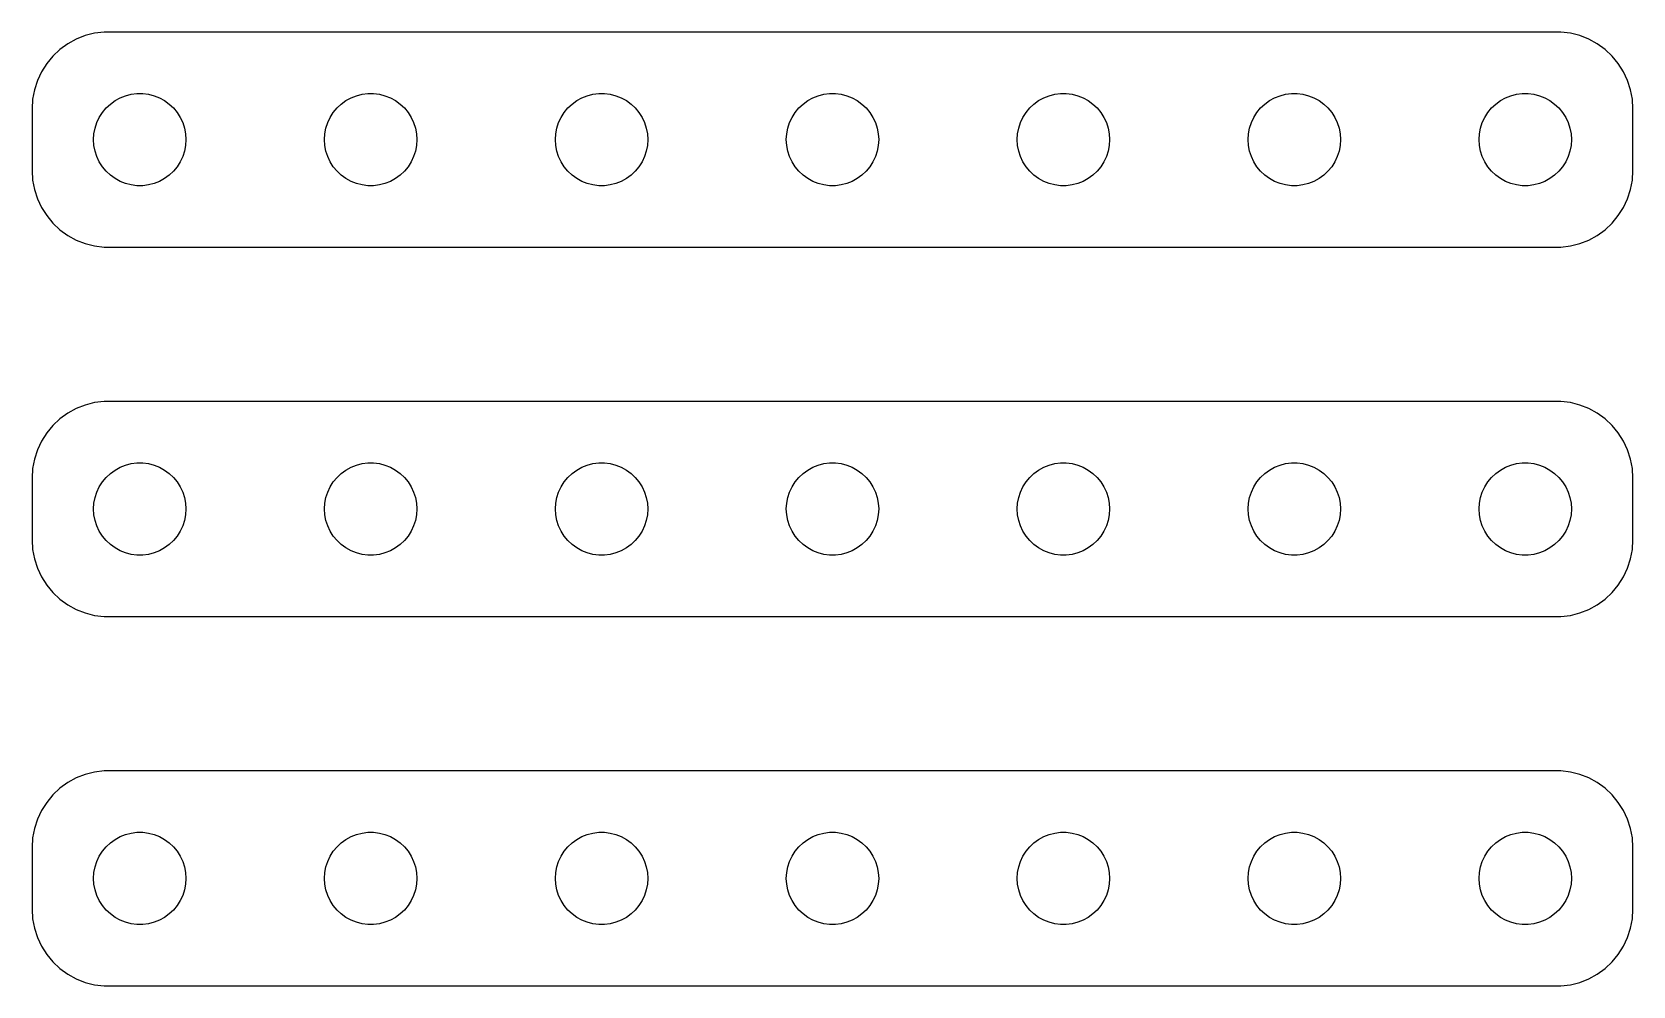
# Model space of a CAD drawing. Header units: metres. Extents: x -52 to 52, y 113 to 223.
# Drawn here: x -52 to 52, y 161 to 223 of the extents above; entities that cross this region are included whole.
import ezdxf

# ---------------------------------------------------------------- set-up
doc = ezdxf.new("R2010")
doc.units = ezdxf.units.M

msp = doc.modelspace()

# ---------------------------------------------------------------- linework, layer by layer
for p, q in [((-48.5451, 222.755), (-49.1289, 222.524)), ((-47.9369, 222.911), (-48.5451, 222.755)), ((-47.3139, 222.99), (-47.9369, 222.911)), ((47.3139, 222.99), (-47.3139, 222.99)), ((47.9369, 222.911), (47.3139, 222.99)), ((48.5451, 222.755), (47.9369, 222.911)), ((49.1289, 222.524), (48.5451, 222.755)), ((-50.1871, 221.853), (-50.6448, 221.423)), ((-49.6791, 222.222), (-50.1871, 221.853)), ((-49.1289, 222.524), (-49.6791, 222.222)), ((49.6791, 222.222), (49.1289, 222.524)), ((50.1871, 221.853), (49.6791, 222.222)), ((50.6448, 221.423), (50.1871, 221.853)), ((-51.0451, 220.939), (-51.3815, 220.409)), ((-50.6448, 221.423), (-51.0451, 220.939)), ((51.0451, 220.939), (50.6448, 221.423)), ((51.3815, 220.409), (51.0451, 220.939)), ((-51.6489, 219.841), (-51.8429, 219.243)), ((-51.3815, 220.409), (-51.6489, 219.841)), ((51.6489, 219.841), (51.3815, 220.409)), ((51.8429, 219.243), (51.6489, 219.841)), ((-51.9606, 218.627), (-52, 218)), ((-51.8429, 219.243), (-51.9606, 218.627)), ((-46.9123, 218.312), (-46.6075, 218.533)), ((-46.6075, 218.533), (-46.2773, 218.714)), ((-46.2773, 218.714), (-45.927, 218.853)), ((-45.927, 218.853), (-45.5621, 218.947)), ((-45.5621, 218.947), (-45.1884, 218.994)), ((-45.1884, 218.994), (-44.8116, 218.994)), ((-44.8116, 218.994), (-44.4379, 218.947)), ((-44.4379, 218.947), (-44.0729, 218.853)), ((-44.0729, 218.853), (-43.7227, 218.714)), ((-43.7227, 218.714), (-43.3925, 218.533)), ((-43.3925, 218.533), (-43.0877, 218.312)), ((-31.9123, 218.312), (-31.6075, 218.533)), ((-31.6075, 218.533), (-31.2773, 218.714)), ((-31.2773, 218.714), (-30.927, 218.853)), ((-30.927, 218.853), (-30.5621, 218.947)), ((-30.5621, 218.947), (-30.1884, 218.994)), ((-30.1884, 218.994), (-29.8116, 218.994)), ((-29.8116, 218.994), (-29.4379, 218.947)), ((-29.4379, 218.947), (-29.0729, 218.853)), ((-29.0729, 218.853), (-28.7227, 218.714)), ((-28.7227, 218.714), (-28.3925, 218.533)), ((-28.3925, 218.533), (-28.0877, 218.312)), ((-16.9123, 218.312), (-16.6075, 218.533)), ((-16.6075, 218.533), (-16.2773, 218.714)), ((-16.2773, 218.714), (-15.927, 218.853)), ((-15.927, 218.853), (-15.5621, 218.947)), ((-15.5621, 218.947), (-15.1884, 218.994)), ((-15.1884, 218.994), (-14.8116, 218.994)), ((-14.8116, 218.994), (-14.4379, 218.947)), ((-14.4379, 218.947), (-14.0729, 218.853)), ((-14.0729, 218.853), (-13.7227, 218.714)), ((-13.7227, 218.714), (-13.3925, 218.533)), ((-13.3925, 218.533), (-13.0877, 218.312)), ((-1.91226, 218.312), (-1.60747, 218.533)), ((-1.60747, 218.533), (-1.27733, 218.714)), ((-1.27733, 218.714), (-0.92705, 218.853)), ((-0.92705, 218.853), (-0.56213, 218.947)), ((-0.56213, 218.947), (-0.18837, 218.994)), ((-0.18837, 218.994), (0.18837, 218.994)), ((0.18837, 218.994), (0.56213, 218.947)), ((0.56213, 218.947), (0.92705, 218.853)), ((0.92705, 218.853), (1.27733, 218.714)), ((1.27733, 218.714), (1.60747, 218.533)), ((1.60747, 218.533), (1.91226, 218.312)), ((13.0877, 218.312), (13.3925, 218.533)), ((13.3925, 218.533), (13.7227, 218.714)), ((13.7227, 218.714), (14.0729, 218.853)), ((14.0729, 218.853), (14.4379, 218.947)), ((14.4379, 218.947), (14.8116, 218.994)), ((14.8116, 218.994), (15.1884, 218.994)), ((15.1884, 218.994), (15.5621, 218.947)), ((15.5621, 218.947), (15.927, 218.853)), ((15.927, 218.853), (16.2773, 218.714)), ((16.2773, 218.714), (16.6075, 218.533)), ((16.6075, 218.533), (16.9123, 218.312)), ((28.0877, 218.312), (28.3925, 218.533)), ((28.3925, 218.533), (28.7227, 218.714)), ((28.7227, 218.714), (29.0729, 218.853)), ((29.0729, 218.853), (29.4379, 218.947)), ((29.4379, 218.947), (29.8116, 218.994)), ((29.8116, 218.994), (30.1884, 218.994)), ((30.1884, 218.994), (30.5621, 218.947)), ((30.5621, 218.947), (30.927, 218.853)), ((30.927, 218.853), (31.2773, 218.714)), ((31.2773, 218.714), (31.6075, 218.533)), ((31.6075, 218.533), (31.9123, 218.312)), ((43.0877, 218.312), (43.3925, 218.533)), ((43.3925, 218.533), (43.7227, 218.714)), ((43.7227, 218.714), (44.0729, 218.853)), ((44.0729, 218.853), (44.4379, 218.947)), ((44.4379, 218.947), (44.8116, 218.994)), ((44.8116, 218.994), (45.1884, 218.994)), ((45.1884, 218.994), (45.5621, 218.947)), ((45.5621, 218.947), (45.927, 218.853)), ((45.927, 218.853), (46.2773, 218.714)), ((46.2773, 218.714), (46.6075, 218.533)), ((46.6075, 218.533), (46.9123, 218.312)), ((51.9606, 218.627), (51.8429, 219.243)), ((52, 218), (51.9606, 218.627)), ((-52, 218), (-52, 214)), ((-47.7893, 217.104), (-47.6289, 217.445)), ((-47.6289, 217.445), (-47.427, 217.763)), ((-47.427, 217.763), (-47.1869, 218.054)), ((-47.1869, 218.054), (-46.9123, 218.312)), ((-43.0877, 218.312), (-42.8131, 218.054)), ((-42.8131, 218.054), (-42.5729, 217.763)), ((-42.5729, 217.763), (-42.3711, 217.445)), ((-42.3711, 217.445), (-42.2107, 217.104)), ((-32.7893, 217.104), (-32.6289, 217.445)), ((-32.6289, 217.445), (-32.427, 217.763)), ((-32.427, 217.763), (-32.1869, 218.054)), ((-32.1869, 218.054), (-31.9123, 218.312)), ((-28.0877, 218.312), (-27.8131, 218.054)), ((-27.8131, 218.054), (-27.5729, 217.763)), ((-27.5729, 217.763), (-27.3711, 217.445)), ((-27.3711, 217.445), (-27.2107, 217.104)), ((-17.7893, 217.104), (-17.6289, 217.445)), ((-17.6289, 217.445), (-17.427, 217.763)), ((-17.427, 217.763), (-17.1869, 218.054)), ((-17.1869, 218.054), (-16.9123, 218.312)), ((-13.0877, 218.312), (-12.8131, 218.054)), ((-12.8131, 218.054), (-12.5729, 217.763)), ((-12.5729, 217.763), (-12.3711, 217.445)), ((-12.3711, 217.445), (-12.2107, 217.104)), ((-2.78932, 217.104), (-2.62891, 217.445)), ((-2.62891, 217.445), (-2.42705, 217.763)), ((-2.42705, 217.763), (-2.1869, 218.054)), ((-2.1869, 218.054), (-1.91226, 218.312)), ((1.91226, 218.312), (2.1869, 218.054)), ((2.1869, 218.054), (2.42705, 217.763)), ((2.42705, 217.763), (2.62891, 217.445)), ((2.62891, 217.445), (2.78932, 217.104)), ((12.2107, 217.104), (12.3711, 217.445)), ((12.3711, 217.445), (12.5729, 217.763)), ((12.5729, 217.763), (12.8131, 218.054)), ((12.8131, 218.054), (13.0877, 218.312)), ((16.9123, 218.312), (17.1869, 218.054)), ((17.1869, 218.054), (17.427, 217.763)), ((17.427, 217.763), (17.6289, 217.445)), ((17.6289, 217.445), (17.7893, 217.104)), ((27.2107, 217.104), (27.3711, 217.445)), ((27.3711, 217.445), (27.5729, 217.763)), ((27.5729, 217.763), (27.8131, 218.054)), ((27.8131, 218.054), (28.0877, 218.312)), ((31.9123, 218.312), (32.1869, 218.054)), ((32.1869, 218.054), (32.427, 217.763)), ((32.427, 217.763), (32.6289, 217.445)), ((32.6289, 217.445), (32.7893, 217.104)), ((42.2107, 217.104), (42.3711, 217.445)), ((42.3711, 217.445), (42.5729, 217.763)), ((42.5729, 217.763), (42.8131, 218.054)), ((42.8131, 218.054), (43.0877, 218.312)), ((46.9123, 218.312), (47.1869, 218.054)), ((47.1869, 218.054), (47.427, 217.763)), ((47.427, 217.763), (47.6289, 217.445)), ((47.6289, 217.445), (47.7893, 217.104)), ((52, 214), (52, 218)), ((-48, 216), (-47.9763, 216.376)), ((-47.9763, 216.376), (-47.9057, 216.746)), ((-47.9057, 216.746), (-47.7893, 217.104)), ((-42.2107, 217.104), (-42.0942, 216.746)), ((-42.0942, 216.746), (-42.0237, 216.376)), ((-42.0237, 216.376), (-42, 216)), ((-33, 216), (-32.9763, 216.376)), ((-32.9763, 216.376), (-32.9057, 216.746)), ((-32.9057, 216.746), (-32.7893, 217.104)), ((-27.2107, 217.104), (-27.0942, 216.746)), ((-27.0942, 216.746), (-27.0237, 216.376)), ((-27.0237, 216.376), (-27, 216)), ((-18, 216), (-17.9763, 216.376)), ((-17.9763, 216.376), (-17.9057, 216.746)), ((-17.9057, 216.746), (-17.7893, 217.104)), ((-12.2107, 217.104), (-12.0942, 216.746)), ((-12.0942, 216.746), (-12.0237, 216.376)), ((-12.0237, 216.376), (-12, 216)), ((-3, 216), (-2.97633, 216.376)), ((-2.97633, 216.376), (-2.90575, 216.746)), ((-2.90575, 216.746), (-2.78932, 217.104)), ((2.78932, 217.104), (2.90575, 216.746)), ((2.90575, 216.746), (2.97633, 216.376)), ((2.97633, 216.376), (3, 216)), ((12, 216), (12.0237, 216.376)), ((12.0237, 216.376), (12.0942, 216.746)), ((12.0942, 216.746), (12.2107, 217.104)), ((17.7893, 217.104), (17.9057, 216.746)), ((17.9057, 216.746), (17.9763, 216.376)), ((17.9763, 216.376), (18, 216)), ((27, 216), (27.0237, 216.376)), ((27.0237, 216.376), (27.0942, 216.746)), ((27.0942, 216.746), (27.2107, 217.104)), ((32.7893, 217.104), (32.9057, 216.746)), ((32.9057, 216.746), (32.9763, 216.376)), ((32.9763, 216.376), (33, 216)), ((42, 216), (42.0237, 216.376)), ((42.0237, 216.376), (42.0942, 216.746)), ((42.0942, 216.746), (42.2107, 217.104)), ((47.7893, 217.104), (47.9057, 216.746)), ((47.9057, 216.746), (47.9763, 216.376)), ((47.9763, 216.376), (48, 216)), ((-47.9763, 215.624), (-48, 216)), ((-47.9057, 215.254), (-47.9763, 215.624)), ((-42.0237, 215.624), (-42.0942, 215.254)), ((-42, 216), (-42.0237, 215.624)), ((-32.9763, 215.624), (-33, 216)), ((-32.9057, 215.254), (-32.9763, 215.624)), ((-27.0237, 215.624), (-27.0942, 215.254)), ((-27, 216), (-27.0237, 215.624)), ((-17.9763, 215.624), (-18, 216)), ((-17.9057, 215.254), (-17.9763, 215.624)), ((-12.0237, 215.624), (-12.0942, 215.254)), ((-12, 216), (-12.0237, 215.624)), ((-2.97633, 215.624), (-3, 216)), ((-2.90575, 215.254), (-2.97633, 215.624)), ((2.97633, 215.624), (2.90575, 215.254)), ((3, 216), (2.97633, 215.624)), ((12.0237, 215.624), (12, 216)), ((12.0942, 215.254), (12.0237, 215.624)), ((17.9763, 215.624), (17.9057, 215.254)), ((18, 216), (17.9763, 215.624)), ((27.0237, 215.624), (27, 216)), ((27.0942, 215.254), (27.0237, 215.624)), ((32.9763, 215.624), (32.9057, 215.254)), ((33, 216), (32.9763, 215.624)), ((42.0237, 215.624), (42, 216)), ((42.0942, 215.254), (42.0237, 215.624)), ((47.9763, 215.624), (47.9057, 215.254)), ((48, 216), (47.9763, 215.624)), ((-47.7893, 214.896), (-47.9057, 215.254)), ((-47.6289, 214.555), (-47.7893, 214.896)), ((-47.427, 214.237), (-47.6289, 214.555)), ((-42.3711, 214.555), (-42.5729, 214.237)), ((-42.2107, 214.896), (-42.3711, 214.555)), ((-42.0942, 215.254), (-42.2107, 214.896)), ((-32.7893, 214.896), (-32.9057, 215.254)), ((-32.6289, 214.555), (-32.7893, 214.896)), ((-32.427, 214.237), (-32.6289, 214.555)), ((-27.3711, 214.555), (-27.5729, 214.237)), ((-27.2107, 214.896), (-27.3711, 214.555)), ((-27.0942, 215.254), (-27.2107, 214.896)), ((-17.7893, 214.896), (-17.9057, 215.254)), ((-17.6289, 214.555), (-17.7893, 214.896)), ((-17.427, 214.237), (-17.6289, 214.555)), ((-12.3711, 214.555), (-12.5729, 214.237)), ((-12.2107, 214.896), (-12.3711, 214.555)), ((-12.0942, 215.254), (-12.2107, 214.896)), ((-2.78932, 214.896), (-2.90575, 215.254)), ((-2.62891, 214.555), (-2.78932, 214.896)), ((-2.42705, 214.237), (-2.62891, 214.555)), ((2.62891, 214.555), (2.42705, 214.237)), ((2.78932, 214.896), (2.62891, 214.555)), ((2.90575, 215.254), (2.78932, 214.896)), ((12.2107, 214.896), (12.0942, 215.254)), ((12.3711, 214.555), (12.2107, 214.896)), ((12.5729, 214.237), (12.3711, 214.555)), ((17.6289, 214.555), (17.427, 214.237)), ((17.7893, 214.896), (17.6289, 214.555)), ((17.9057, 215.254), (17.7893, 214.896)), ((27.2107, 214.896), (27.0942, 215.254)), ((27.3711, 214.555), (27.2107, 214.896)), ((27.5729, 214.237), (27.3711, 214.555)), ((32.6289, 214.555), (32.427, 214.237)), ((32.7893, 214.896), (32.6289, 214.555)), ((32.9057, 215.254), (32.7893, 214.896)), ((42.2107, 214.896), (42.0942, 215.254)), ((42.3711, 214.555), (42.2107, 214.896)), ((42.5729, 214.237), (42.3711, 214.555)), ((47.6289, 214.555), (47.427, 214.237)), ((47.7893, 214.896), (47.6289, 214.555)), ((47.9057, 215.254), (47.7893, 214.896)), ((-52, 214), (-51.9606, 213.373)), ((-51.9606, 213.373), (-51.8429, 212.757)), ((-47.1869, 213.946), (-47.427, 214.237)), ((-46.9123, 213.688), (-47.1869, 213.946)), ((-46.6075, 213.467), (-46.9123, 213.688)), ((-46.2773, 213.286), (-46.6075, 213.467)), ((-45.927, 213.147), (-46.2773, 213.286)), ((-43.7227, 213.286), (-44.0729, 213.147)), ((-43.3925, 213.467), (-43.7227, 213.286)), ((-43.0877, 213.688), (-43.3925, 213.467)), ((-42.8131, 213.946), (-43.0877, 213.688)), ((-42.5729, 214.237), (-42.8131, 213.946)), ((-32.1869, 213.946), (-32.427, 214.237)), ((-31.9123, 213.688), (-32.1869, 213.946)), ((-31.6075, 213.467), (-31.9123, 213.688)), ((-31.2773, 213.286), (-31.6075, 213.467)), ((-30.927, 213.147), (-31.2773, 213.286)), ((-28.7227, 213.286), (-29.0729, 213.147)), ((-28.3925, 213.467), (-28.7227, 213.286)), ((-28.0877, 213.688), (-28.3925, 213.467)), ((-27.8131, 213.946), (-28.0877, 213.688)), ((-27.5729, 214.237), (-27.8131, 213.946)), ((-17.1869, 213.946), (-17.427, 214.237)), ((-16.9123, 213.688), (-17.1869, 213.946)), ((-16.6075, 213.467), (-16.9123, 213.688)), ((-16.2773, 213.286), (-16.6075, 213.467)), ((-15.927, 213.147), (-16.2773, 213.286)), ((-13.7227, 213.286), (-14.0729, 213.147)), ((-13.3925, 213.467), (-13.7227, 213.286)), ((-13.0877, 213.688), (-13.3925, 213.467)), ((-12.8131, 213.946), (-13.0877, 213.688)), ((-12.5729, 214.237), (-12.8131, 213.946)), ((-2.1869, 213.946), (-2.42705, 214.237)), ((-1.91226, 213.688), (-2.1869, 213.946)), ((-1.60747, 213.467), (-1.91226, 213.688)), ((-1.27733, 213.286), (-1.60747, 213.467)), ((-0.92705, 213.147), (-1.27733, 213.286)), ((1.27733, 213.286), (0.92705, 213.147)), ((1.60747, 213.467), (1.27733, 213.286)), ((1.91226, 213.688), (1.60747, 213.467)), ((2.1869, 213.946), (1.91226, 213.688)), ((2.42705, 214.237), (2.1869, 213.946)), ((12.8131, 213.946), (12.5729, 214.237)), ((13.0877, 213.688), (12.8131, 213.946)), ((13.3925, 213.467), (13.0877, 213.688)), ((13.7227, 213.286), (13.3925, 213.467)), ((14.0729, 213.147), (13.7227, 213.286)), ((16.2773, 213.286), (15.927, 213.147)), ((16.6075, 213.467), (16.2773, 213.286)), ((16.9123, 213.688), (16.6075, 213.467)), ((17.1869, 213.946), (16.9123, 213.688)), ((17.427, 214.237), (17.1869, 213.946)), ((27.8131, 213.946), (27.5729, 214.237)), ((28.0877, 213.688), (27.8131, 213.946)), ((28.3925, 213.467), (28.0877, 213.688)), ((28.7227, 213.286), (28.3925, 213.467)), ((29.0729, 213.147), (28.7227, 213.286)), ((31.2773, 213.286), (30.927, 213.147)), ((31.6075, 213.467), (31.2773, 213.286)), ((31.9123, 213.688), (31.6075, 213.467)), ((32.1869, 213.946), (31.9123, 213.688)), ((32.427, 214.237), (32.1869, 213.946)), ((42.8131, 213.946), (42.5729, 214.237)), ((43.0877, 213.688), (42.8131, 213.946)), ((43.3925, 213.467), (43.0877, 213.688)), ((43.7227, 213.286), (43.3925, 213.467)), ((44.0729, 213.147), (43.7227, 213.286)), ((46.2773, 213.286), (45.927, 213.147)), ((46.6075, 213.467), (46.2773, 213.286)), ((46.9123, 213.688), (46.6075, 213.467)), ((47.1869, 213.946), (46.9123, 213.688)), ((47.427, 214.237), (47.1869, 213.946)), ((51.8429, 212.757), (51.9606, 213.373)), ((51.9606, 213.373), (52, 214)), ((-51.8429, 212.757), (-51.6489, 212.159)), ((-45.5621, 213.053), (-45.927, 213.147)), ((-45.1884, 213.006), (-45.5621, 213.053)), ((-44.8116, 213.006), (-45.1884, 213.006)), ((-44.4379, 213.053), (-44.8116, 213.006)), ((-44.0729, 213.147), (-44.4379, 213.053)), ((-30.5621, 213.053), (-30.927, 213.147)), ((-30.1884, 213.006), (-30.5621, 213.053)), ((-29.8116, 213.006), (-30.1884, 213.006)), ((-29.4379, 213.053), (-29.8116, 213.006)), ((-29.0729, 213.147), (-29.4379, 213.053)), ((-15.5621, 213.053), (-15.927, 213.147)), ((-15.1884, 213.006), (-15.5621, 213.053)), ((-14.8116, 213.006), (-15.1884, 213.006)), ((-14.4379, 213.053), (-14.8116, 213.006)), ((-14.0729, 213.147), (-14.4379, 213.053)), ((-0.56213, 213.053), (-0.92705, 213.147)), ((-0.18837, 213.006), (-0.56213, 213.053)), ((0.18837, 213.006), (-0.18837, 213.006)), ((0.56213, 213.053), (0.18837, 213.006)), ((0.92705, 213.147), (0.56213, 213.053)), ((14.4379, 213.053), (14.0729, 213.147)), ((14.8116, 213.006), (14.4379, 213.053)), ((15.1884, 213.006), (14.8116, 213.006)), ((15.5621, 213.053), (15.1884, 213.006)), ((15.927, 213.147), (15.5621, 213.053)), ((29.4379, 213.053), (29.0729, 213.147)), ((29.8116, 213.006), (29.4379, 213.053)), ((30.1884, 213.006), (29.8116, 213.006)), ((30.5621, 213.053), (30.1884, 213.006)), ((30.927, 213.147), (30.5621, 213.053)), ((44.4379, 213.053), (44.0729, 213.147)), ((44.8116, 213.006), (44.4379, 213.053)), ((45.1884, 213.006), (44.8116, 213.006)), ((45.5621, 213.053), (45.1884, 213.006)), ((45.927, 213.147), (45.5621, 213.053)), ((51.6489, 212.159), (51.8429, 212.757)), ((-51.6489, 212.159), (-51.3815, 211.591)), ((-51.3815, 211.591), (-51.0451, 211.061)), ((51.0451, 211.061), (51.3815, 211.591)), ((51.3815, 211.591), (51.6489, 212.159)), ((-51.0451, 211.061), (-50.6448, 210.577)), ((-50.6448, 210.577), (-50.1871, 210.147)), ((-50.1871, 210.147), (-49.6791, 209.778)), ((49.6791, 209.778), (50.1871, 210.147)), ((50.1871, 210.147), (50.6448, 210.577)), ((50.6448, 210.577), (51.0451, 211.061)), ((-49.6791, 209.778), (-49.1289, 209.476)), ((-49.1289, 209.476), (-48.5451, 209.245)), ((-48.5451, 209.245), (-47.9369, 209.089)), ((-47.9369, 209.089), (-47.3139, 209.01)), ((47.3139, 209.01), (47.9369, 209.089)), ((47.9369, 209.089), (48.5451, 209.245)), ((48.5451, 209.245), (49.1289, 209.476)), ((49.1289, 209.476), (49.6791, 209.778)), ((-47.3139, 209.01), (47.3139, 209.01)), ((-48.5451, 198.755), (-49.1289, 198.524)), ((-47.9369, 198.911), (-48.5451, 198.755)), ((-47.3139, 198.99), (-47.9369, 198.911)), ((47.3139, 198.99), (-47.3139, 198.99)), ((47.9369, 198.911), (47.3139, 198.99)), ((48.5451, 198.755), (47.9369, 198.911)), ((49.1289, 198.524), (48.5451, 198.755)), ((-50.1871, 197.853), (-50.6448, 197.423)), ((-49.6791, 198.222), (-50.1871, 197.853)), ((-49.1289, 198.524), (-49.6791, 198.222)), ((49.6791, 198.222), (49.1289, 198.524)), ((50.1871, 197.853), (49.6791, 198.222)), ((50.6448, 197.423), (50.1871, 197.853)), ((-51.0451, 196.939), (-51.3815, 196.409)), ((-50.6448, 197.423), (-51.0451, 196.939)), ((51.0451, 196.939), (50.6448, 197.423)), ((51.3815, 196.409), (51.0451, 196.939)), ((-51.6489, 195.841), (-51.8429, 195.243)), ((-51.3815, 196.409), (-51.6489, 195.841)), ((51.6489, 195.841), (51.3815, 196.409)), ((51.8429, 195.243), (51.6489, 195.841)), ((-51.9606, 194.627), (-52, 194)), ((-51.8429, 195.243), (-51.9606, 194.627)), ((-46.9123, 194.312), (-46.6075, 194.533)), ((-46.6075, 194.533), (-46.2773, 194.714)), ((-46.2773, 194.714), (-45.927, 194.853)), ((-45.927, 194.853), (-45.5621, 194.947)), ((-45.5621, 194.947), (-45.1884, 194.994)), ((-45.1884, 194.994), (-44.8116, 194.994)), ((-44.8116, 194.994), (-44.4379, 194.947)), ((-44.4379, 194.947), (-44.0729, 194.853)), ((-44.0729, 194.853), (-43.7227, 194.714)), ((-43.7227, 194.714), (-43.3925, 194.533)), ((-43.3925, 194.533), (-43.0877, 194.312)), ((-31.9123, 194.312), (-31.6075, 194.533)), ((-31.6075, 194.533), (-31.2773, 194.714)), ((-31.2773, 194.714), (-30.927, 194.853)), ((-30.927, 194.853), (-30.5621, 194.947)), ((-30.5621, 194.947), (-30.1884, 194.994)), ((-30.1884, 194.994), (-29.8116, 194.994)), ((-29.8116, 194.994), (-29.4379, 194.947)), ((-29.4379, 194.947), (-29.0729, 194.853)), ((-29.0729, 194.853), (-28.7227, 194.714)), ((-28.7227, 194.714), (-28.3925, 194.533)), ((-28.3925, 194.533), (-28.0877, 194.312)), ((-16.9123, 194.312), (-16.6075, 194.533)), ((-16.6075, 194.533), (-16.2773, 194.714)), ((-16.2773, 194.714), (-15.927, 194.853)), ((-15.927, 194.853), (-15.5621, 194.947)), ((-15.5621, 194.947), (-15.1884, 194.994)), ((-15.1884, 194.994), (-14.8116, 194.994)), ((-14.8116, 194.994), (-14.4379, 194.947)), ((-14.4379, 194.947), (-14.0729, 194.853)), ((-14.0729, 194.853), (-13.7227, 194.714)), ((-13.7227, 194.714), (-13.3925, 194.533)), ((-13.3925, 194.533), (-13.0877, 194.312)), ((-1.91226, 194.312), (-1.60747, 194.533)), ((-1.60747, 194.533), (-1.27733, 194.714)), ((-1.27733, 194.714), (-0.92705, 194.853)), ((-0.92705, 194.853), (-0.56213, 194.947)), ((-0.56213, 194.947), (-0.18837, 194.994)), ((-0.18837, 194.994), (0.18837, 194.994)), ((0.18837, 194.994), (0.56213, 194.947)), ((0.56213, 194.947), (0.92705, 194.853)), ((0.92705, 194.853), (1.27733, 194.714)), ((1.27733, 194.714), (1.60747, 194.533)), ((1.60747, 194.533), (1.91226, 194.312)), ((13.0877, 194.312), (13.3925, 194.533)), ((13.3925, 194.533), (13.7227, 194.714)), ((13.7227, 194.714), (14.0729, 194.853)), ((14.0729, 194.853), (14.4379, 194.947)), ((14.4379, 194.947), (14.8116, 194.994)), ((14.8116, 194.994), (15.1884, 194.994)), ((15.1884, 194.994), (15.5621, 194.947)), ((15.5621, 194.947), (15.927, 194.853)), ((15.927, 194.853), (16.2773, 194.714)), ((16.2773, 194.714), (16.6075, 194.533)), ((16.6075, 194.533), (16.9123, 194.312)), ((28.0877, 194.312), (28.3925, 194.533)), ((28.3925, 194.533), (28.7227, 194.714)), ((28.7227, 194.714), (29.0729, 194.853)), ((29.0729, 194.853), (29.4379, 194.947)), ((29.4379, 194.947), (29.8116, 194.994)), ((29.8116, 194.994), (30.1884, 194.994)), ((30.1884, 194.994), (30.5621, 194.947)), ((30.5621, 194.947), (30.927, 194.853)), ((30.927, 194.853), (31.2773, 194.714)), ((31.2773, 194.714), (31.6075, 194.533)), ((31.6075, 194.533), (31.9123, 194.312)), ((43.0877, 194.312), (43.3925, 194.533)), ((43.3925, 194.533), (43.7227, 194.714)), ((43.7227, 194.714), (44.0729, 194.853)), ((44.0729, 194.853), (44.4379, 194.947)), ((44.4379, 194.947), (44.8116, 194.994)), ((44.8116, 194.994), (45.1884, 194.994)), ((45.1884, 194.994), (45.5621, 194.947)), ((45.5621, 194.947), (45.927, 194.853)), ((45.927, 194.853), (46.2773, 194.714)), ((46.2773, 194.714), (46.6075, 194.533)), ((46.6075, 194.533), (46.9123, 194.312)), ((51.9606, 194.627), (51.8429, 195.243)), ((52, 194), (51.9606, 194.627)), ((-52, 194), (-52, 190)), ((-47.7893, 193.104), (-47.6289, 193.445)), ((-47.6289, 193.445), (-47.427, 193.763)), ((-47.427, 193.763), (-47.1869, 194.054)), ((-47.1869, 194.054), (-46.9123, 194.312)), ((-43.0877, 194.312), (-42.8131, 194.054)), ((-42.8131, 194.054), (-42.5729, 193.763)), ((-42.5729, 193.763), (-42.3711, 193.445)), ((-42.3711, 193.445), (-42.2107, 193.104)), ((-32.7893, 193.104), (-32.6289, 193.445)), ((-32.6289, 193.445), (-32.427, 193.763)), ((-32.427, 193.763), (-32.1869, 194.054)), ((-32.1869, 194.054), (-31.9123, 194.312)), ((-28.0877, 194.312), (-27.8131, 194.054)), ((-27.8131, 194.054), (-27.5729, 193.763)), ((-27.5729, 193.763), (-27.3711, 193.445)), ((-27.3711, 193.445), (-27.2107, 193.104)), ((-17.7893, 193.104), (-17.6289, 193.445)), ((-17.6289, 193.445), (-17.427, 193.763)), ((-17.427, 193.763), (-17.1869, 194.054)), ((-17.1869, 194.054), (-16.9123, 194.312)), ((-13.0877, 194.312), (-12.8131, 194.054)), ((-12.8131, 194.054), (-12.5729, 193.763)), ((-12.5729, 193.763), (-12.3711, 193.445)), ((-12.3711, 193.445), (-12.2107, 193.104)), ((-2.78932, 193.104), (-2.62891, 193.445)), ((-2.62891, 193.445), (-2.42705, 193.763)), ((-2.42705, 193.763), (-2.1869, 194.054)), ((-2.1869, 194.054), (-1.91226, 194.312)), ((1.91226, 194.312), (2.1869, 194.054)), ((2.1869, 194.054), (2.42705, 193.763)), ((2.42705, 193.763), (2.62891, 193.445)), ((2.62891, 193.445), (2.78932, 193.104)), ((12.2107, 193.104), (12.3711, 193.445)), ((12.3711, 193.445), (12.5729, 193.763)), ((12.5729, 193.763), (12.8131, 194.054)), ((12.8131, 194.054), (13.0877, 194.312)), ((16.9123, 194.312), (17.1869, 194.054)), ((17.1869, 194.054), (17.427, 193.763)), ((17.427, 193.763), (17.6289, 193.445)), ((17.6289, 193.445), (17.7893, 193.104)), ((27.2107, 193.104), (27.3711, 193.445)), ((27.3711, 193.445), (27.5729, 193.763)), ((27.5729, 193.763), (27.8131, 194.054)), ((27.8131, 194.054), (28.0877, 194.312)), ((31.9123, 194.312), (32.1869, 194.054)), ((32.1869, 194.054), (32.427, 193.763)), ((32.427, 193.763), (32.6289, 193.445)), ((32.6289, 193.445), (32.7893, 193.104)), ((42.2107, 193.104), (42.3711, 193.445)), ((42.3711, 193.445), (42.5729, 193.763)), ((42.5729, 193.763), (42.8131, 194.054)), ((42.8131, 194.054), (43.0877, 194.312)), ((46.9123, 194.312), (47.1869, 194.054)), ((47.1869, 194.054), (47.427, 193.763)), ((47.427, 193.763), (47.6289, 193.445)), ((47.6289, 193.445), (47.7893, 193.104)), ((52, 190), (52, 194)), ((-47.9763, 192.376), (-47.9057, 192.746)), ((-47.9057, 192.746), (-47.7893, 193.104)), ((-42.2107, 193.104), (-42.0942, 192.746)), ((-42.0942, 192.746), (-42.0237, 192.376)), ((-32.9763, 192.376), (-32.9057, 192.746)), ((-32.9057, 192.746), (-32.7893, 193.104)), ((-27.2107, 193.104), (-27.0942, 192.746)), ((-27.0942, 192.746), (-27.0237, 192.376)), ((-17.9763, 192.376), (-17.9057, 192.746)), ((-17.9057, 192.746), (-17.7893, 193.104)), ((-12.2107, 193.104), (-12.0942, 192.746)), ((-12.0942, 192.746), (-12.0237, 192.376)), ((-2.97633, 192.376), (-2.90575, 192.746)), ((-2.90575, 192.746), (-2.78932, 193.104)), ((2.78932, 193.104), (2.90575, 192.746)), ((2.90575, 192.746), (2.97633, 192.376)), ((12.0237, 192.376), (12.0942, 192.746)), ((12.0942, 192.746), (12.2107, 193.104)), ((17.7893, 193.104), (17.9057, 192.746)), ((17.9057, 192.746), (17.9763, 192.376)), ((27.0237, 192.376), (27.0942, 192.746)), ((27.0942, 192.746), (27.2107, 193.104)), ((32.7893, 193.104), (32.9057, 192.746)), ((32.9057, 192.746), (32.9763, 192.376)), ((42.0237, 192.376), (42.0942, 192.746)), ((42.0942, 192.746), (42.2107, 193.104)), ((47.7893, 193.104), (47.9057, 192.746)), ((47.9057, 192.746), (47.9763, 192.376)), ((-48, 192), (-47.9763, 192.376)), ((-47.9763, 191.624), (-48, 192)), ((-47.9057, 191.254), (-47.9763, 191.624)), ((-42.0237, 191.624), (-42.0942, 191.254)), ((-42.0237, 192.376), (-42, 192)), ((-42, 192), (-42.0237, 191.624)), ((-33, 192), (-32.9763, 192.376)), ((-32.9763, 191.624), (-33, 192)), ((-32.9057, 191.254), (-32.9763, 191.624)), ((-27.0237, 191.624), (-27.0942, 191.254)), ((-27.0237, 192.376), (-27, 192)), ((-27, 192), (-27.0237, 191.624)), ((-18, 192), (-17.9763, 192.376)), ((-17.9763, 191.624), (-18, 192)), ((-17.9057, 191.254), (-17.9763, 191.624)), ((-12.0237, 191.624), (-12.0942, 191.254)), ((-12.0237, 192.376), (-12, 192)), ((-12, 192), (-12.0237, 191.624)), ((-3, 192), (-2.97633, 192.376)), ((-2.97633, 191.624), (-3, 192)), ((-2.90575, 191.254), (-2.97633, 191.624)), ((2.97633, 191.624), (2.90575, 191.254)), ((2.97633, 192.376), (3, 192)), ((3, 192), (2.97633, 191.624)), ((12, 192), (12.0237, 192.376)), ((12.0237, 191.624), (12, 192)), ((12.0942, 191.254), (12.0237, 191.624)), ((17.9763, 191.624), (17.9057, 191.254)), ((17.9763, 192.376), (18, 192)), ((18, 192), (17.9763, 191.624)), ((27, 192), (27.0237, 192.376)), ((27.0237, 191.624), (27, 192)), ((27.0942, 191.254), (27.0237, 191.624)), ((32.9763, 191.624), (32.9057, 191.254)), ((32.9763, 192.376), (33, 192)), ((33, 192), (32.9763, 191.624)), ((42, 192), (42.0237, 192.376)), ((42.0237, 191.624), (42, 192)), ((42.0942, 191.254), (42.0237, 191.624)), ((47.9763, 191.624), (47.9057, 191.254)), ((47.9763, 192.376), (48, 192)), ((48, 192), (47.9763, 191.624)), ((-47.7893, 190.896), (-47.9057, 191.254)), ((-47.6289, 190.555), (-47.7893, 190.896)), ((-47.427, 190.237), (-47.6289, 190.555)), ((-42.3711, 190.555), (-42.5729, 190.237)), ((-42.2107, 190.896), (-42.3711, 190.555)), ((-42.0942, 191.254), (-42.2107, 190.896)), ((-32.7893, 190.896), (-32.9057, 191.254)), ((-32.6289, 190.555), (-32.7893, 190.896)), ((-32.427, 190.237), (-32.6289, 190.555)), ((-27.3711, 190.555), (-27.5729, 190.237)), ((-27.2107, 190.896), (-27.3711, 190.555)), ((-27.0942, 191.254), (-27.2107, 190.896)), ((-17.7893, 190.896), (-17.9057, 191.254)), ((-17.6289, 190.555), (-17.7893, 190.896)), ((-17.427, 190.237), (-17.6289, 190.555)), ((-12.3711, 190.555), (-12.5729, 190.237)), ((-12.2107, 190.896), (-12.3711, 190.555)), ((-12.0942, 191.254), (-12.2107, 190.896)), ((-2.78932, 190.896), (-2.90575, 191.254)), ((-2.62891, 190.555), (-2.78932, 190.896)), ((-2.42705, 190.237), (-2.62891, 190.555)), ((2.62891, 190.555), (2.42705, 190.237)), ((2.78932, 190.896), (2.62891, 190.555)), ((2.90575, 191.254), (2.78932, 190.896)), ((12.2107, 190.896), (12.0942, 191.254)), ((12.3711, 190.555), (12.2107, 190.896)), ((12.5729, 190.237), (12.3711, 190.555)), ((17.6289, 190.555), (17.427, 190.237)), ((17.7893, 190.896), (17.6289, 190.555)), ((17.9057, 191.254), (17.7893, 190.896)), ((27.2107, 190.896), (27.0942, 191.254)), ((27.3711, 190.555), (27.2107, 190.896)), ((27.5729, 190.237), (27.3711, 190.555)), ((32.6289, 190.555), (32.427, 190.237)), ((32.7893, 190.896), (32.6289, 190.555)), ((32.9057, 191.254), (32.7893, 190.896)), ((42.2107, 190.896), (42.0942, 191.254)), ((42.3711, 190.555), (42.2107, 190.896)), ((42.5729, 190.237), (42.3711, 190.555)), ((47.6289, 190.555), (47.427, 190.237)), ((47.7893, 190.896), (47.6289, 190.555)), ((47.9057, 191.254), (47.7893, 190.896)), ((-52, 190), (-51.9606, 189.373)), ((-51.9606, 189.373), (-51.8429, 188.757)), ((-47.1869, 189.946), (-47.427, 190.237)), ((-46.9123, 189.688), (-47.1869, 189.946)), ((-46.6075, 189.467), (-46.9123, 189.688)), ((-46.2773, 189.286), (-46.6075, 189.467)), ((-45.927, 189.147), (-46.2773, 189.286)), ((-43.7227, 189.286), (-44.0729, 189.147)), ((-43.3925, 189.467), (-43.7227, 189.286)), ((-43.0877, 189.688), (-43.3925, 189.467)), ((-42.8131, 189.946), (-43.0877, 189.688)), ((-42.5729, 190.237), (-42.8131, 189.946)), ((-32.1869, 189.946), (-32.427, 190.237)), ((-31.9123, 189.688), (-32.1869, 189.946)), ((-31.6075, 189.467), (-31.9123, 189.688)), ((-31.2773, 189.286), (-31.6075, 189.467)), ((-30.927, 189.147), (-31.2773, 189.286)), ((-28.7227, 189.286), (-29.0729, 189.147)), ((-28.3925, 189.467), (-28.7227, 189.286)), ((-28.0877, 189.688), (-28.3925, 189.467)), ((-27.8131, 189.946), (-28.0877, 189.688)), ((-27.5729, 190.237), (-27.8131, 189.946)), ((-17.1869, 189.946), (-17.427, 190.237)), ((-16.9123, 189.688), (-17.1869, 189.946)), ((-16.6075, 189.467), (-16.9123, 189.688)), ((-16.2773, 189.286), (-16.6075, 189.467)), ((-15.927, 189.147), (-16.2773, 189.286)), ((-13.7227, 189.286), (-14.0729, 189.147)), ((-13.3925, 189.467), (-13.7227, 189.286)), ((-13.0877, 189.688), (-13.3925, 189.467)), ((-12.8131, 189.946), (-13.0877, 189.688)), ((-12.5729, 190.237), (-12.8131, 189.946)), ((-2.1869, 189.946), (-2.42705, 190.237)), ((-1.91226, 189.688), (-2.1869, 189.946)), ((-1.60747, 189.467), (-1.91226, 189.688)), ((-1.27733, 189.286), (-1.60747, 189.467)), ((-0.92705, 189.147), (-1.27733, 189.286)), ((1.27733, 189.286), (0.92705, 189.147)), ((1.60747, 189.467), (1.27733, 189.286)), ((1.91226, 189.688), (1.60747, 189.467)), ((2.1869, 189.946), (1.91226, 189.688)), ((2.42705, 190.237), (2.1869, 189.946)), ((12.8131, 189.946), (12.5729, 190.237)), ((13.0877, 189.688), (12.8131, 189.946)), ((13.3925, 189.467), (13.0877, 189.688)), ((13.7227, 189.286), (13.3925, 189.467)), ((14.0729, 189.147), (13.7227, 189.286)), ((16.2773, 189.286), (15.927, 189.147)), ((16.6075, 189.467), (16.2773, 189.286)), ((16.9123, 189.688), (16.6075, 189.467)), ((17.1869, 189.946), (16.9123, 189.688)), ((17.427, 190.237), (17.1869, 189.946)), ((27.8131, 189.946), (27.5729, 190.237)), ((28.0877, 189.688), (27.8131, 189.946)), ((28.3925, 189.467), (28.0877, 189.688)), ((28.7227, 189.286), (28.3925, 189.467)), ((29.0729, 189.147), (28.7227, 189.286)), ((31.2773, 189.286), (30.927, 189.147)), ((31.6075, 189.467), (31.2773, 189.286)), ((31.9123, 189.688), (31.6075, 189.467)), ((32.1869, 189.946), (31.9123, 189.688)), ((32.427, 190.237), (32.1869, 189.946)), ((42.8131, 189.946), (42.5729, 190.237)), ((43.0877, 189.688), (42.8131, 189.946)), ((43.3925, 189.467), (43.0877, 189.688)), ((43.7227, 189.286), (43.3925, 189.467)), ((44.0729, 189.147), (43.7227, 189.286)), ((46.2773, 189.286), (45.927, 189.147)), ((46.6075, 189.467), (46.2773, 189.286)), ((46.9123, 189.688), (46.6075, 189.467)), ((47.1869, 189.946), (46.9123, 189.688)), ((47.427, 190.237), (47.1869, 189.946)), ((51.8429, 188.757), (51.9606, 189.373)), ((51.9606, 189.373), (52, 190)), ((-51.8429, 188.757), (-51.6489, 188.159)), ((-45.5621, 189.053), (-45.927, 189.147)), ((-45.1884, 189.006), (-45.5621, 189.053)), ((-44.8116, 189.006), (-45.1884, 189.006)), ((-44.4379, 189.053), (-44.8116, 189.006)), ((-44.0729, 189.147), (-44.4379, 189.053)), ((-30.5621, 189.053), (-30.927, 189.147)), ((-30.1884, 189.006), (-30.5621, 189.053)), ((-29.8116, 189.006), (-30.1884, 189.006)), ((-29.4379, 189.053), (-29.8116, 189.006)), ((-29.0729, 189.147), (-29.4379, 189.053)), ((-15.5621, 189.053), (-15.927, 189.147)), ((-15.1884, 189.006), (-15.5621, 189.053)), ((-14.8116, 189.006), (-15.1884, 189.006)), ((-14.4379, 189.053), (-14.8116, 189.006)), ((-14.0729, 189.147), (-14.4379, 189.053)), ((-0.56213, 189.053), (-0.92705, 189.147)), ((-0.18837, 189.006), (-0.56213, 189.053)), ((0.18837, 189.006), (-0.18837, 189.006)), ((0.56213, 189.053), (0.18837, 189.006)), ((0.92705, 189.147), (0.56213, 189.053)), ((14.4379, 189.053), (14.0729, 189.147)), ((14.8116, 189.006), (14.4379, 189.053)), ((15.1884, 189.006), (14.8116, 189.006)), ((15.5621, 189.053), (15.1884, 189.006)), ((15.927, 189.147), (15.5621, 189.053)), ((29.4379, 189.053), (29.0729, 189.147)), ((29.8116, 189.006), (29.4379, 189.053)), ((30.1884, 189.006), (29.8116, 189.006)), ((30.5621, 189.053), (30.1884, 189.006)), ((30.927, 189.147), (30.5621, 189.053)), ((44.4379, 189.053), (44.0729, 189.147)), ((44.8116, 189.006), (44.4379, 189.053)), ((45.1884, 189.006), (44.8116, 189.006)), ((45.5621, 189.053), (45.1884, 189.006)), ((45.927, 189.147), (45.5621, 189.053)), ((51.6489, 188.159), (51.8429, 188.757)), ((-51.6489, 188.159), (-51.3815, 187.591)), ((-51.3815, 187.591), (-51.0451, 187.061)), ((51.0451, 187.061), (51.3815, 187.591)), ((51.3815, 187.591), (51.6489, 188.159)), ((-51.0451, 187.061), (-50.6448, 186.577)), ((-50.6448, 186.577), (-50.1871, 186.147)), ((50.1871, 186.147), (50.6448, 186.577)), ((50.6448, 186.577), (51.0451, 187.061)), ((-50.1871, 186.147), (-49.6791, 185.778)), ((-49.6791, 185.778), (-49.1289, 185.476)), ((-49.1289, 185.476), (-48.5451, 185.245)), ((-48.5451, 185.245), (-47.9369, 185.089)), ((47.9369, 185.089), (48.5451, 185.245)), ((48.5451, 185.245), (49.1289, 185.476)), ((49.1289, 185.476), (49.6791, 185.778)), ((49.6791, 185.778), (50.1871, 186.147)), ((-47.9369, 185.089), (-47.3139, 185.01)), ((-47.3139, 185.01), (47.3139, 185.01)), ((47.3139, 185.01), (47.9369, 185.089)), ((-48.5451, 174.755), (-49.1289, 174.524)), ((-47.9369, 174.911), (-48.5451, 174.755)), ((-47.3139, 174.99), (-47.9369, 174.911)), ((47.3139, 174.99), (-47.3139, 174.99)), ((47.9369, 174.911), (47.3139, 174.99)), ((48.5451, 174.755), (47.9369, 174.911)), ((49.1289, 174.524), (48.5451, 174.755)), ((-50.1871, 173.853), (-50.6448, 173.423)), ((-49.6791, 174.222), (-50.1871, 173.853)), ((-49.1289, 174.524), (-49.6791, 174.222)), ((49.6791, 174.222), (49.1289, 174.524)), ((50.1871, 173.853), (49.6791, 174.222)), ((50.6448, 173.423), (50.1871, 173.853)), ((-51.0451, 172.939), (-51.3815, 172.409)), ((-50.6448, 173.423), (-51.0451, 172.939)), ((51.0451, 172.939), (50.6448, 173.423)), ((51.3815, 172.409), (51.0451, 172.939)), ((-51.6489, 171.841), (-51.8429, 171.243)), ((-51.3815, 172.409), (-51.6489, 171.841)), ((51.6489, 171.841), (51.3815, 172.409)), ((51.8429, 171.243), (51.6489, 171.841)), ((-51.9606, 170.627), (-52, 170)), ((-51.8429, 171.243), (-51.9606, 170.627)), ((-46.6075, 170.533), (-46.2773, 170.714)), ((-46.2773, 170.714), (-45.927, 170.853)), ((-45.927, 170.853), (-45.5621, 170.947)), ((-45.5621, 170.947), (-45.1884, 170.994)), ((-45.1884, 170.994), (-44.8116, 170.994)), ((-44.8116, 170.994), (-44.4379, 170.947)), ((-44.4379, 170.947), (-44.0729, 170.853)), ((-44.0729, 170.853), (-43.7227, 170.714)), ((-43.7227, 170.714), (-43.3925, 170.533)), ((-31.6075, 170.533), (-31.2773, 170.714)), ((-31.2773, 170.714), (-30.927, 170.853)), ((-30.927, 170.853), (-30.5621, 170.947)), ((-30.5621, 170.947), (-30.1884, 170.994)), ((-30.1884, 170.994), (-29.8116, 170.994)), ((-29.8116, 170.994), (-29.4379, 170.947)), ((-29.4379, 170.947), (-29.0729, 170.853)), ((-29.0729, 170.853), (-28.7227, 170.714)), ((-28.7227, 170.714), (-28.3925, 170.533)), ((-16.6075, 170.533), (-16.2773, 170.714)), ((-16.2773, 170.714), (-15.927, 170.853)), ((-15.927, 170.853), (-15.5621, 170.947)), ((-15.5621, 170.947), (-15.1884, 170.994)), ((-15.1884, 170.994), (-14.8116, 170.994)), ((-14.8116, 170.994), (-14.4379, 170.947)), ((-14.4379, 170.947), (-14.0729, 170.853)), ((-14.0729, 170.853), (-13.7227, 170.714)), ((-13.7227, 170.714), (-13.3925, 170.533)), ((-1.60747, 170.533), (-1.27733, 170.714)), ((-1.27733, 170.714), (-0.92705, 170.853)), ((-0.92705, 170.853), (-0.56213, 170.947)), ((-0.56213, 170.947), (-0.18837, 170.994)), ((-0.18837, 170.994), (0.18837, 170.994)), ((0.18837, 170.994), (0.56213, 170.947)), ((0.56213, 170.947), (0.92705, 170.853)), ((0.92705, 170.853), (1.27733, 170.714)), ((1.27733, 170.714), (1.60747, 170.533)), ((13.3925, 170.533), (13.7227, 170.714)), ((13.7227, 170.714), (14.0729, 170.853)), ((14.0729, 170.853), (14.4379, 170.947)), ((14.4379, 170.947), (14.8116, 170.994)), ((14.8116, 170.994), (15.1884, 170.994)), ((15.1884, 170.994), (15.5621, 170.947)), ((15.5621, 170.947), (15.927, 170.853)), ((15.927, 170.853), (16.2773, 170.714)), ((16.2773, 170.714), (16.6075, 170.533)), ((28.3925, 170.533), (28.7227, 170.714)), ((28.7227, 170.714), (29.0729, 170.853)), ((29.0729, 170.853), (29.4379, 170.947)), ((29.4379, 170.947), (29.8116, 170.994)), ((29.8116, 170.994), (30.1884, 170.994)), ((30.1884, 170.994), (30.5621, 170.947)), ((30.5621, 170.947), (30.927, 170.853)), ((30.927, 170.853), (31.2773, 170.714)), ((31.2773, 170.714), (31.6075, 170.533)), ((43.3925, 170.533), (43.7227, 170.714)), ((43.7227, 170.714), (44.0729, 170.853)), ((44.0729, 170.853), (44.4379, 170.947)), ((44.4379, 170.947), (44.8116, 170.994)), ((44.8116, 170.994), (45.1884, 170.994)), ((45.1884, 170.994), (45.5621, 170.947)), ((45.5621, 170.947), (45.927, 170.853)), ((45.927, 170.853), (46.2773, 170.714)), ((46.2773, 170.714), (46.6075, 170.533)), ((51.9606, 170.627), (51.8429, 171.243)), ((52, 170), (51.9606, 170.627)), ((-52, 170), (-52, 166)), ((-47.6289, 169.445), (-47.427, 169.763)), ((-47.427, 169.763), (-47.1869, 170.054)), ((-47.1869, 170.054), (-46.9123, 170.312)), ((-46.9123, 170.312), (-46.6075, 170.533)), ((-43.3925, 170.533), (-43.0877, 170.312)), ((-43.0877, 170.312), (-42.8131, 170.054)), ((-42.8131, 170.054), (-42.5729, 169.763)), ((-42.5729, 169.763), (-42.3711, 169.445)), ((-32.6289, 169.445), (-32.427, 169.763)), ((-32.427, 169.763), (-32.1869, 170.054)), ((-32.1869, 170.054), (-31.9123, 170.312)), ((-31.9123, 170.312), (-31.6075, 170.533)), ((-28.3925, 170.533), (-28.0877, 170.312)), ((-28.0877, 170.312), (-27.8131, 170.054)), ((-27.8131, 170.054), (-27.5729, 169.763)), ((-27.5729, 169.763), (-27.3711, 169.445)), ((-17.6289, 169.445), (-17.427, 169.763)), ((-17.427, 169.763), (-17.1869, 170.054)), ((-17.1869, 170.054), (-16.9123, 170.312)), ((-16.9123, 170.312), (-16.6075, 170.533)), ((-13.3925, 170.533), (-13.0877, 170.312)), ((-13.0877, 170.312), (-12.8131, 170.054)), ((-12.8131, 170.054), (-12.5729, 169.763)), ((-12.5729, 169.763), (-12.3711, 169.445)), ((-2.62891, 169.445), (-2.42705, 169.763)), ((-2.42705, 169.763), (-2.1869, 170.054)), ((-2.1869, 170.054), (-1.91226, 170.312)), ((-1.91226, 170.312), (-1.60747, 170.533)), ((1.60747, 170.533), (1.91226, 170.312)), ((1.91226, 170.312), (2.1869, 170.054)), ((2.1869, 170.054), (2.42705, 169.763)), ((2.42705, 169.763), (2.62891, 169.445)), ((12.3711, 169.445), (12.5729, 169.763)), ((12.5729, 169.763), (12.8131, 170.054)), ((12.8131, 170.054), (13.0877, 170.312)), ((13.0877, 170.312), (13.3925, 170.533)), ((16.6075, 170.533), (16.9123, 170.312)), ((16.9123, 170.312), (17.1869, 170.054)), ((17.1869, 170.054), (17.427, 169.763)), ((17.427, 169.763), (17.6289, 169.445)), ((27.3711, 169.445), (27.5729, 169.763)), ((27.5729, 169.763), (27.8131, 170.054)), ((27.8131, 170.054), (28.0877, 170.312)), ((28.0877, 170.312), (28.3925, 170.533)), ((31.6075, 170.533), (31.9123, 170.312)), ((31.9123, 170.312), (32.1869, 170.054)), ((32.1869, 170.054), (32.427, 169.763)), ((32.427, 169.763), (32.6289, 169.445)), ((42.3711, 169.445), (42.5729, 169.763)), ((42.5729, 169.763), (42.8131, 170.054)), ((42.8131, 170.054), (43.0877, 170.312)), ((43.0877, 170.312), (43.3925, 170.533)), ((46.6075, 170.533), (46.9123, 170.312)), ((46.9123, 170.312), (47.1869, 170.054)), ((47.1869, 170.054), (47.427, 169.763)), ((47.427, 169.763), (47.6289, 169.445)), ((52, 166), (52, 170)), ((-47.9763, 168.376), (-47.9057, 168.746)), ((-47.9057, 168.746), (-47.7893, 169.104)), ((-47.7893, 169.104), (-47.6289, 169.445)), ((-42.3711, 169.445), (-42.2107, 169.104)), ((-42.2107, 169.104), (-42.0942, 168.746)), ((-42.0942, 168.746), (-42.0237, 168.376)), ((-32.9763, 168.376), (-32.9057, 168.746)), ((-32.9057, 168.746), (-32.7893, 169.104)), ((-32.7893, 169.104), (-32.6289, 169.445)), ((-27.3711, 169.445), (-27.2107, 169.104)), ((-27.2107, 169.104), (-27.0942, 168.746)), ((-27.0942, 168.746), (-27.0237, 168.376)), ((-17.9763, 168.376), (-17.9057, 168.746)), ((-17.9057, 168.746), (-17.7893, 169.104)), ((-17.7893, 169.104), (-17.6289, 169.445)), ((-12.3711, 169.445), (-12.2107, 169.104)), ((-12.2107, 169.104), (-12.0942, 168.746)), ((-12.0942, 168.746), (-12.0237, 168.376)), ((-2.97633, 168.376), (-2.90575, 168.746)), ((-2.90575, 168.746), (-2.78932, 169.104)), ((-2.78932, 169.104), (-2.62891, 169.445)), ((2.62891, 169.445), (2.78932, 169.104)), ((2.78932, 169.104), (2.90575, 168.746)), ((2.90575, 168.746), (2.97633, 168.376)), ((12.0237, 168.376), (12.0942, 168.746)), ((12.0942, 168.746), (12.2107, 169.104)), ((12.2107, 169.104), (12.3711, 169.445)), ((17.6289, 169.445), (17.7893, 169.104)), ((17.7893, 169.104), (17.9057, 168.746)), ((17.9057, 168.746), (17.9763, 168.376)), ((27.0237, 168.376), (27.0942, 168.746)), ((27.0942, 168.746), (27.2107, 169.104)), ((27.2107, 169.104), (27.3711, 169.445)), ((32.6289, 169.445), (32.7893, 169.104)), ((32.7893, 169.104), (32.9057, 168.746)), ((32.9057, 168.746), (32.9763, 168.376)), ((42.0237, 168.376), (42.0942, 168.746)), ((42.0942, 168.746), (42.2107, 169.104)), ((42.2107, 169.104), (42.3711, 169.445)), ((47.6289, 169.445), (47.7893, 169.104)), ((47.7893, 169.104), (47.9057, 168.746)), ((47.9057, 168.746), (47.9763, 168.376)), ((-48, 168), (-47.9763, 168.376)), ((-47.9763, 167.624), (-48, 168)), ((-47.9057, 167.254), (-47.9763, 167.624)), ((-42.0237, 167.624), (-42.0942, 167.254)), ((-42.0237, 168.376), (-42, 168)), ((-42, 168), (-42.0237, 167.624)), ((-33, 168), (-32.9763, 168.376)), ((-32.9763, 167.624), (-33, 168)), ((-32.9057, 167.254), (-32.9763, 167.624)), ((-27.0237, 167.624), (-27.0942, 167.254)), ((-27.0237, 168.376), (-27, 168)), ((-27, 168), (-27.0237, 167.624)), ((-18, 168), (-17.9763, 168.376)), ((-17.9763, 167.624), (-18, 168)), ((-17.9057, 167.254), (-17.9763, 167.624)), ((-12.0237, 167.624), (-12.0942, 167.254)), ((-12.0237, 168.376), (-12, 168)), ((-12, 168), (-12.0237, 167.624)), ((-3, 168), (-2.97633, 168.376)), ((-2.97633, 167.624), (-3, 168)), ((-2.90575, 167.254), (-2.97633, 167.624)), ((2.97633, 167.624), (2.90575, 167.254)), ((2.97633, 168.376), (3, 168)), ((3, 168), (2.97633, 167.624)), ((12, 168), (12.0237, 168.376)), ((12.0237, 167.624), (12, 168)), ((12.0942, 167.254), (12.0237, 167.624)), ((17.9763, 167.624), (17.9057, 167.254)), ((17.9763, 168.376), (18, 168)), ((18, 168), (17.9763, 167.624)), ((27, 168), (27.0237, 168.376)), ((27.0237, 167.624), (27, 168)), ((27.0942, 167.254), (27.0237, 167.624)), ((32.9763, 167.624), (32.9057, 167.254)), ((32.9763, 168.376), (33, 168)), ((33, 168), (32.9763, 167.624)), ((42, 168), (42.0237, 168.376)), ((42.0237, 167.624), (42, 168)), ((42.0942, 167.254), (42.0237, 167.624)), ((47.9763, 167.624), (47.9057, 167.254)), ((47.9763, 168.376), (48, 168)), ((48, 168), (47.9763, 167.624)), ((-47.7893, 166.896), (-47.9057, 167.254)), ((-47.6289, 166.555), (-47.7893, 166.896)), ((-47.427, 166.237), (-47.6289, 166.555)), ((-42.3711, 166.555), (-42.5729, 166.237)), ((-42.2107, 166.896), (-42.3711, 166.555)), ((-42.0942, 167.254), (-42.2107, 166.896)), ((-32.7893, 166.896), (-32.9057, 167.254)), ((-32.6289, 166.555), (-32.7893, 166.896)), ((-32.427, 166.237), (-32.6289, 166.555)), ((-27.3711, 166.555), (-27.5729, 166.237)), ((-27.2107, 166.896), (-27.3711, 166.555)), ((-27.0942, 167.254), (-27.2107, 166.896)), ((-17.7893, 166.896), (-17.9057, 167.254)), ((-17.6289, 166.555), (-17.7893, 166.896)), ((-17.427, 166.237), (-17.6289, 166.555)), ((-12.3711, 166.555), (-12.5729, 166.237)), ((-12.2107, 166.896), (-12.3711, 166.555)), ((-12.0942, 167.254), (-12.2107, 166.896)), ((-2.78932, 166.896), (-2.90575, 167.254)), ((-2.62891, 166.555), (-2.78932, 166.896)), ((-2.42705, 166.237), (-2.62891, 166.555)), ((2.62891, 166.555), (2.42705, 166.237)), ((2.78932, 166.896), (2.62891, 166.555)), ((2.90575, 167.254), (2.78932, 166.896)), ((12.2107, 166.896), (12.0942, 167.254)), ((12.3711, 166.555), (12.2107, 166.896)), ((12.5729, 166.237), (12.3711, 166.555)), ((17.6289, 166.555), (17.427, 166.237)), ((17.7893, 166.896), (17.6289, 166.555)), ((17.9057, 167.254), (17.7893, 166.896)), ((27.2107, 166.896), (27.0942, 167.254)), ((27.3711, 166.555), (27.2107, 166.896)), ((27.5729, 166.237), (27.3711, 166.555)), ((32.6289, 166.555), (32.427, 166.237)), ((32.7893, 166.896), (32.6289, 166.555)), ((32.9057, 167.254), (32.7893, 166.896)), ((42.2107, 166.896), (42.0942, 167.254)), ((42.3711, 166.555), (42.2107, 166.896)), ((42.5729, 166.237), (42.3711, 166.555)), ((47.6289, 166.555), (47.427, 166.237)), ((47.7893, 166.896), (47.6289, 166.555)), ((47.9057, 167.254), (47.7893, 166.896)), ((-52, 166), (-51.9606, 165.373)), ((-51.9606, 165.373), (-51.8429, 164.757)), ((-47.1869, 165.946), (-47.427, 166.237)), ((-46.9123, 165.688), (-47.1869, 165.946)), ((-46.6075, 165.467), (-46.9123, 165.688)), ((-46.2773, 165.286), (-46.6075, 165.467)), ((-43.3925, 165.467), (-43.7227, 165.286)), ((-43.0877, 165.688), (-43.3925, 165.467)), ((-42.8131, 165.946), (-43.0877, 165.688)), ((-42.5729, 166.237), (-42.8131, 165.946)), ((-32.1869, 165.946), (-32.427, 166.237)), ((-31.9123, 165.688), (-32.1869, 165.946)), ((-31.6075, 165.467), (-31.9123, 165.688)), ((-31.2773, 165.286), (-31.6075, 165.467)), ((-28.3925, 165.467), (-28.7227, 165.286)), ((-28.0877, 165.688), (-28.3925, 165.467)), ((-27.8131, 165.946), (-28.0877, 165.688)), ((-27.5729, 166.237), (-27.8131, 165.946)), ((-17.1869, 165.946), (-17.427, 166.237)), ((-16.9123, 165.688), (-17.1869, 165.946)), ((-16.6075, 165.467), (-16.9123, 165.688)), ((-16.2773, 165.286), (-16.6075, 165.467)), ((-13.3925, 165.467), (-13.7227, 165.286)), ((-13.0877, 165.688), (-13.3925, 165.467)), ((-12.8131, 165.946), (-13.0877, 165.688)), ((-12.5729, 166.237), (-12.8131, 165.946)), ((-2.1869, 165.946), (-2.42705, 166.237)), ((-1.91226, 165.688), (-2.1869, 165.946)), ((-1.60747, 165.467), (-1.91226, 165.688)), ((-1.27733, 165.286), (-1.60747, 165.467)), ((1.60747, 165.467), (1.27733, 165.286)), ((1.91226, 165.688), (1.60747, 165.467)), ((2.1869, 165.946), (1.91226, 165.688)), ((2.42705, 166.237), (2.1869, 165.946)), ((12.8131, 165.946), (12.5729, 166.237)), ((13.0877, 165.688), (12.8131, 165.946)), ((13.3925, 165.467), (13.0877, 165.688)), ((13.7227, 165.286), (13.3925, 165.467)), ((16.6075, 165.467), (16.2773, 165.286)), ((16.9123, 165.688), (16.6075, 165.467)), ((17.1869, 165.946), (16.9123, 165.688)), ((17.427, 166.237), (17.1869, 165.946)), ((27.8131, 165.946), (27.5729, 166.237)), ((28.0877, 165.688), (27.8131, 165.946)), ((28.3925, 165.467), (28.0877, 165.688)), ((28.7227, 165.286), (28.3925, 165.467)), ((31.6075, 165.467), (31.2773, 165.286)), ((31.9123, 165.688), (31.6075, 165.467)), ((32.1869, 165.946), (31.9123, 165.688)), ((32.427, 166.237), (32.1869, 165.946)), ((42.8131, 165.946), (42.5729, 166.237)), ((43.0877, 165.688), (42.8131, 165.946)), ((43.3925, 165.467), (43.0877, 165.688)), ((43.7227, 165.286), (43.3925, 165.467)), ((46.6075, 165.467), (46.2773, 165.286)), ((46.9123, 165.688), (46.6075, 165.467)), ((47.1869, 165.946), (46.9123, 165.688)), ((47.427, 166.237), (47.1869, 165.946)), ((51.8429, 164.757), (51.9606, 165.373)), ((51.9606, 165.373), (52, 166)), ((-51.8429, 164.757), (-51.6489, 164.159)), ((-45.927, 165.147), (-46.2773, 165.286)), ((-45.5621, 165.053), (-45.927, 165.147)), ((-45.1884, 165.006), (-45.5621, 165.053)), ((-44.8116, 165.006), (-45.1884, 165.006)), ((-44.4379, 165.053), (-44.8116, 165.006)), ((-44.0729, 165.147), (-44.4379, 165.053)), ((-43.7227, 165.286), (-44.0729, 165.147)), ((-30.927, 165.147), (-31.2773, 165.286)), ((-30.5621, 165.053), (-30.927, 165.147)), ((-30.1884, 165.006), (-30.5621, 165.053)), ((-29.8116, 165.006), (-30.1884, 165.006)), ((-29.4379, 165.053), (-29.8116, 165.006)), ((-29.0729, 165.147), (-29.4379, 165.053)), ((-28.7227, 165.286), (-29.0729, 165.147)), ((-15.927, 165.147), (-16.2773, 165.286)), ((-15.5621, 165.053), (-15.927, 165.147)), ((-15.1884, 165.006), (-15.5621, 165.053)), ((-14.8116, 165.006), (-15.1884, 165.006)), ((-14.4379, 165.053), (-14.8116, 165.006)), ((-14.0729, 165.147), (-14.4379, 165.053)), ((-13.7227, 165.286), (-14.0729, 165.147)), ((-0.92705, 165.147), (-1.27733, 165.286)), ((-0.56213, 165.053), (-0.92705, 165.147)), ((-0.18837, 165.006), (-0.56213, 165.053)), ((0.18837, 165.006), (-0.18837, 165.006)), ((0.56213, 165.053), (0.18837, 165.006)), ((0.92705, 165.147), (0.56213, 165.053)), ((1.27733, 165.286), (0.92705, 165.147)), ((14.0729, 165.147), (13.7227, 165.286)), ((14.4379, 165.053), (14.0729, 165.147)), ((14.8116, 165.006), (14.4379, 165.053)), ((15.1884, 165.006), (14.8116, 165.006)), ((15.5621, 165.053), (15.1884, 165.006)), ((15.927, 165.147), (15.5621, 165.053)), ((16.2773, 165.286), (15.927, 165.147)), ((29.0729, 165.147), (28.7227, 165.286)), ((29.4379, 165.053), (29.0729, 165.147)), ((29.8116, 165.006), (29.4379, 165.053)), ((30.1884, 165.006), (29.8116, 165.006)), ((30.5621, 165.053), (30.1884, 165.006)), ((30.927, 165.147), (30.5621, 165.053)), ((31.2773, 165.286), (30.927, 165.147)), ((44.0729, 165.147), (43.7227, 165.286)), ((44.4379, 165.053), (44.0729, 165.147)), ((44.8116, 165.006), (44.4379, 165.053)), ((45.1884, 165.006), (44.8116, 165.006)), ((45.5621, 165.053), (45.1884, 165.006)), ((45.927, 165.147), (45.5621, 165.053)), ((46.2773, 165.286), (45.927, 165.147)), ((51.6489, 164.159), (51.8429, 164.757)), ((-51.6489, 164.159), (-51.3815, 163.591)), ((-51.3815, 163.591), (-51.0451, 163.061)), ((51.0451, 163.061), (51.3815, 163.591)), ((51.3815, 163.591), (51.6489, 164.159)), ((-51.0451, 163.061), (-50.6448, 162.577)), ((-50.6448, 162.577), (-50.1871, 162.147)), ((50.1871, 162.147), (50.6448, 162.577)), ((50.6448, 162.577), (51.0451, 163.061)), ((-50.1871, 162.147), (-49.6791, 161.778)), ((-49.6791, 161.778), (-49.1289, 161.476)), ((-49.1289, 161.476), (-48.5451, 161.245)), ((-48.5451, 161.245), (-47.9369, 161.089)), ((47.9369, 161.089), (48.5451, 161.245)), ((48.5451, 161.245), (49.1289, 161.476)), ((49.1289, 161.476), (49.6791, 161.778)), ((49.6791, 161.778), (50.1871, 162.147)), ((-47.9369, 161.089), (-47.3139, 161.01)), ((-47.3139, 161.01), (47.3139, 161.01)), ((47.3139, 161.01), (47.9369, 161.089))]:
    msp.add_line(p, q)

doc.saveas('drawing.dxf')
